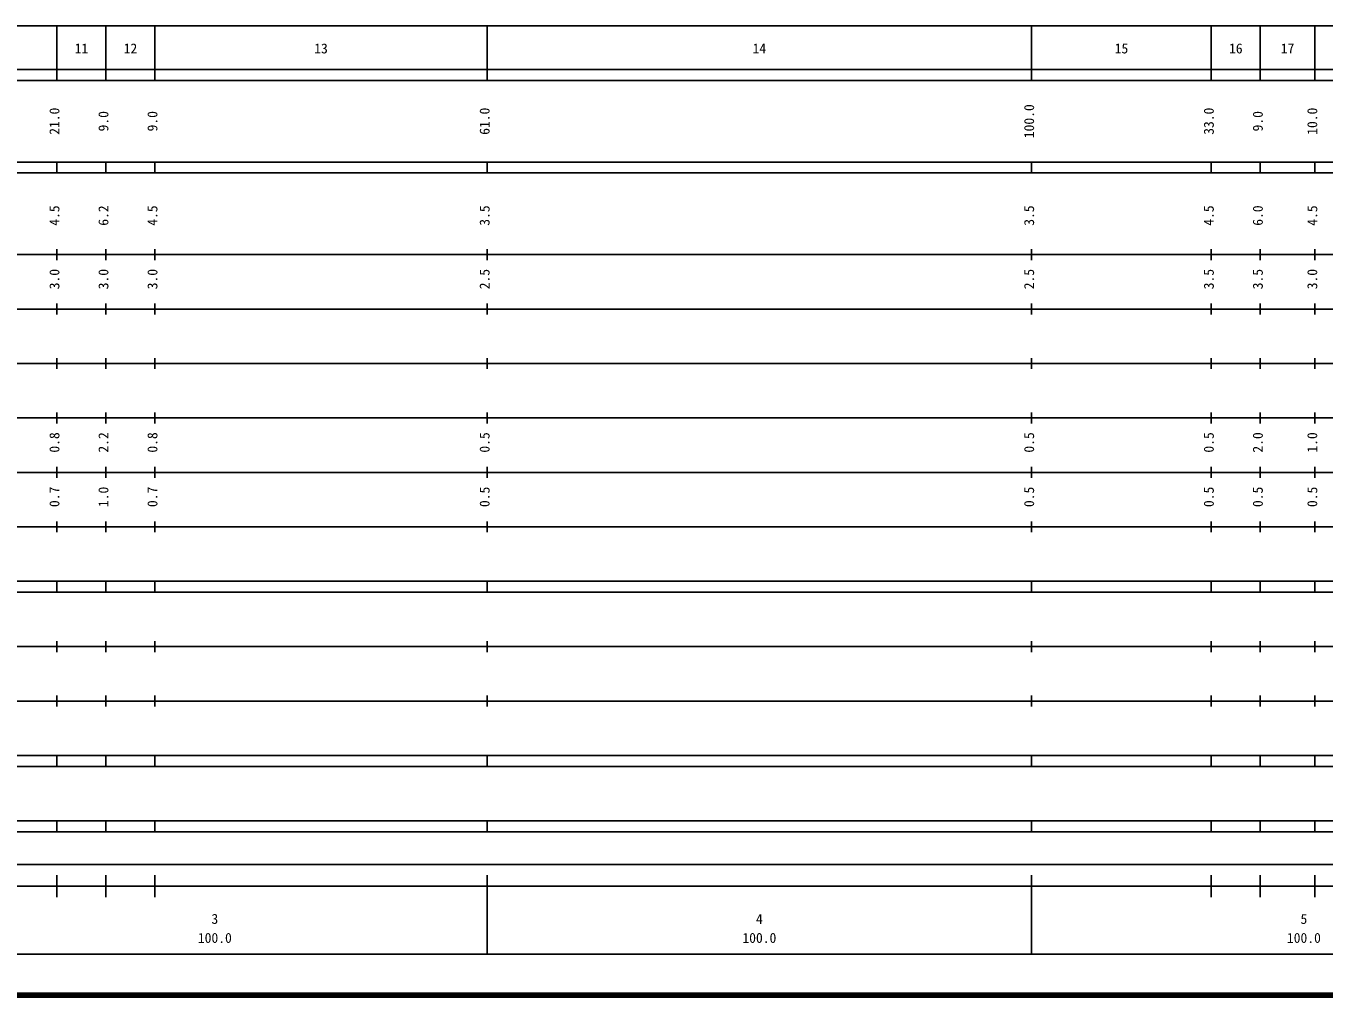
# Model space of a CAD drawing. Units: millimetres on the paper, enlarged 1000 times. Extents: x 40000 to 680000, y 20000 to 380000.
# Drawn here: x 283311 to 521700, y 20000 to 198000 of the extents above; entities that cross this region are included whole.
import ezdxf
from ezdxf.enums import TextEntityAlignment as Align

# ---------------------------------------------------------------- set-up
doc = ezdxf.new("R2010")
doc.units = ezdxf.units.MM
doc.header["$LTSCALE"] = 1000
doc.layers.add('M-TTL', color=2, linetype='Continuous', lineweight=140)
doc.layers.add('M-TTL-BAND', color=7, linetype='Continuous', lineweight=25)
doc.styles.add('ＭＳ ゴシック', font='')
doc.styles.get('ＭＳ ゴシック').set_extended_font_data('MS Gothic')

msp = doc.modelspace()

# ---------------------------------------------------------------- linework, layer by layer
at = {"layer": 'M-TTL'}
msp.add_line((40000, 20000), (680000, 20000), dxfattribs=at)
at = {"layer": 'M-TTL-BAND'}
for p, q in [((68000, 198000), (579000, 198000)), ((289000, 188000), (289000, 198000)), ((298000, 188000), (298000, 198000)), ((307000, 188000), (307000, 198000)), ((368000, 188000), (368000, 198000)), ((468000, 188000), (468000, 198000)), ((501000, 188000), (501000, 198000)), ((510000, 188000), (510000, 198000)), ((520000, 188000), (520000, 198000)), ((40000, 190000), (579000, 190000)), ((40000, 188000), (579000, 188000)), ((40000, 173000), (579000, 173000)), ((289000, 171000), (289000, 173000)), ((298000, 171000), (298000, 173000)), ((307000, 171000), (307000, 173000)), ((368000, 171000), (368000, 173000)), ((468000, 171000), (468000, 173000)), ((501000, 171000), (501000, 173000)), ((510000, 171000), (510000, 173000)), ((520000, 171000), (520000, 173000)), ((40000, 171000), (579000, 171000)), ((40000, 156000), (579000, 156000)), ((289000, 155000), (289000, 157000)), ((298000, 155000), (298000, 157000)), ((307000, 155000), (307000, 157000)), ((368000, 155000), (368000, 157000)), ((468000, 155000), (468000, 157000)), ((501000, 155000), (501000, 157000)), ((510000, 155000), (510000, 157000)), ((520000, 155000), (520000, 157000)), ((46000, 146000), (579000, 146000)), ((289000, 145000), (289000, 147000)), ((298000, 145000), (298000, 147000)), ((307000, 145000), (307000, 147000)), ((368000, 145000), (368000, 147000)), ((468000, 145000), (468000, 147000)), ((501000, 145000), (501000, 147000)), ((510000, 145000), (510000, 147000)), ((520000, 145000), (520000, 147000)), ((52000, 136000), (579000, 136000)), ((289000, 135000), (289000, 137000)), ((298000, 135000), (298000, 137000)), ((307000, 135000), (307000, 137000)), ((368000, 135000), (368000, 137000)), ((468000, 135000), (468000, 137000)), ((501000, 135000), (501000, 137000)), ((510000, 135000), (510000, 137000)), ((520000, 135000), (520000, 137000)), ((289000, 125000), (289000, 127000)), ((298000, 125000), (298000, 127000)), ((307000, 125000), (307000, 127000)), ((368000, 125000), (368000, 127000)), ((468000, 125000), (468000, 127000)), ((501000, 125000), (501000, 127000)), ((510000, 125000), (510000, 127000)), ((520000, 125000), (520000, 127000)), ((46000, 126000), (579000, 126000)), ((289000, 115000), (289000, 117000)), ((298000, 115000), (298000, 117000)), ((307000, 115000), (307000, 117000)), ((368000, 115000), (368000, 117000)), ((468000, 115000), (468000, 117000)), ((501000, 115000), (501000, 117000)), ((510000, 115000), (510000, 117000)), ((520000, 115000), (520000, 117000)), ((52000, 116000), (579000, 116000)), ((46000, 106000), (579000, 106000)), ((289000, 105000), (289000, 107000)), ((298000, 105000), (298000, 107000)), ((307000, 105000), (307000, 107000)), ((368000, 105000), (368000, 107000)), ((468000, 105000), (468000, 107000)), ((501000, 105000), (501000, 107000)), ((510000, 105000), (510000, 107000)), ((520000, 105000), (520000, 107000)), ((40000, 96000), (579000, 96000)), ((289000, 94000), (289000, 96000)), ((298000, 94000), (298000, 96000)), ((307000, 94000), (307000, 96000)), ((368000, 94000), (368000, 96000)), ((468000, 94000), (468000, 96000)), ((501000, 94000), (501000, 96000)), ((510000, 94000), (510000, 96000)), ((520000, 94000), (520000, 96000)), ((40000, 94000), (579000, 94000)), ((49000, 84000), (579000, 84000)), ((289000, 83000), (289000, 85000)), ((298000, 83000), (298000, 85000)), ((307000, 83000), (307000, 85000)), ((368000, 83000), (368000, 85000)), ((468000, 83000), (468000, 85000)), ((501000, 83000), (501000, 85000)), ((510000, 83000), (510000, 85000)), ((520000, 83000), (520000, 85000)), ((40000, 74000), (579000, 74000)), ((289000, 73000), (289000, 75000)), ((298000, 73000), (298000, 75000)), ((307000, 73000), (307000, 75000)), ((368000, 73000), (368000, 75000)), ((468000, 73000), (468000, 75000)), ((501000, 73000), (501000, 75000)), ((510000, 73000), (510000, 75000)), ((520000, 73000), (520000, 75000)), ((40000, 64000), (579000, 64000)), ((40000, 62000), (579000, 62000)), ((289000, 62000), (289000, 64000)), ((298000, 62000), (298000, 64000)), ((307000, 62000), (307000, 64000)), ((368000, 62000), (368000, 64000)), ((468000, 62000), (468000, 64000)), ((501000, 62000), (501000, 64000)), ((510000, 62000), (510000, 64000)), ((520000, 62000), (520000, 64000)), ((40000, 52000), (579000, 52000)), ((289000, 50000), (289000, 52000)), ((298000, 50000), (298000, 52000)), ((307000, 50000), (307000, 52000)), ((368000, 50000), (368000, 52000)), ((468000, 50000), (468000, 52000)), ((501000, 50000), (501000, 52000)), ((510000, 50000), (510000, 52000)), ((520000, 50000), (520000, 52000)), ((40000, 50000), (579000, 50000)), ((71000, 44000), (565000, 44000)), ((289000, 38000), (289000, 42000)), ((298000, 38000), (298000, 42000)), ((307000, 38000), (307000, 42000)), ((368000, 27500), (368000, 42000)), ((468000, 27500), (468000, 42000)), ((501000, 38000), (501000, 42000)), ((510000, 38000), (510000, 42000)), ((520000, 38000), (520000, 42000)), ((40000, 40000), (579000, 40000)), ((68000, 27500), (579000, 27500))]:
    msp.add_line(p, q, dxfattribs=at)

# ---------------------------------------------------------------- texts
at = {"layer": 'M-TTL-BAND', "style": 'ＭＳ ゴシック'}
for s, p in [('11', (293500, 192405)), ('12', (302500, 192405)), ('13', (337500, 192405)), ('14', (418000, 192405)), ('15', (484500, 192405)), ('16', (505500, 192405)), ('17', (515000, 192405)), ('3', (318000, 32523)), ('4', (418000, 32523)), ('5', (518000, 32523)), ('100.0', (318000, 29033)), ('100.0', (418000, 29033)), ('100.0', (518000, 29033))]:
    msp.add_text(s, height=1833, dxfattribs=at).set_placement(p, align=Align.BOTTOM_CENTER)
for s, p in [('21.0', (290000, 180500)), ('9.0', (299000, 180500)), ('9.0', (308000, 180500)), ('61.0', (369000, 180500)), ('100.0', (469000, 180500)), ('33.0', (502000, 180500)), ('9.0', (511000, 180500)), ('10.0', (521000, 180500)), ('4.5', (290000, 163174)), ('6.2', (299000, 163174)), ('4.5', (308000, 163174)), ('3.5', (369000, 163174)), ('3.5', (469000, 163174)), ('4.5', (502000, 163174)), ('6.0', (511000, 163174)), ('4.5', (521000, 163174)), ('3.0', (290000, 151500)), ('3.0', (299000, 151500)), ('3.0', (308000, 151500)), ('2.5', (369000, 151500)), ('2.5', (469000, 151500)), ('3.5', (502000, 151500)), ('3.5', (511000, 151500)), ('3.0', (521000, 151500)), ('0.8', (290000, 121500)), ('2.2', (299000, 121500)), ('0.8', (308000, 121500)), ('0.5', (369000, 121500)), ('0.5', (469000, 121500)), ('0.5', (502000, 121500)), ('2.0', (511000, 121500)), ('1.0', (521000, 121500)), ('0.7', (290000, 111500)), ('1.0', (299000, 111500)), ('0.7', (308000, 111500)), ('0.5', (369000, 111500)), ('0.5', (469000, 111500)), ('0.5', (502000, 111500)), ('0.5', (511000, 111500)), ('0.5', (521000, 111500))]:
    msp.add_text(s, height=1833, rotation=90, dxfattribs=at).set_placement(p, align=Align.BOTTOM_CENTER)

doc.saveas('drawing.dxf')
